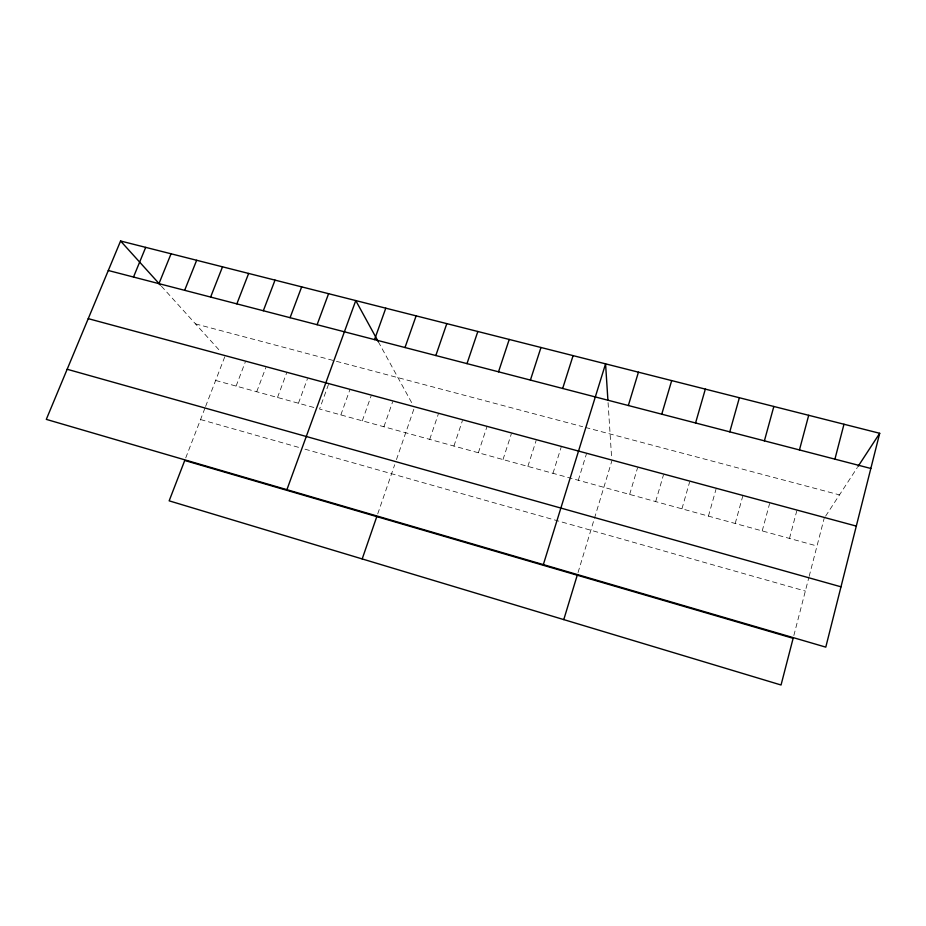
<?xml version="1.0" encoding="UTF-8"?>
<svg xmlns="http://www.w3.org/2000/svg" width="926" height="926" viewBox="0 0 926 926"><rect width="100%" height="100%" fill="white"/><g stroke="black" fill="none" stroke-linecap="round" stroke-linejoin="round"><path stroke-width="0.69" stroke-dasharray="4.63 3.47" d="M793.848 635.525L808.792 577.755M809.139 576.423L824.152 518.363M789.484 538.423L796.742 510.955M762.214 530.922L769.587 503.617M735.209 523.479L742.687 496.348M708.448 516.118L716.029 489.148M681.941 508.814L689.615 482.006M655.666 501.579L663.456 474.934M629.645 494.415L637.528 467.931M578.032 572.546L611.831 460.986M578.299 480.281L586.366 454.11M552.972 473.313L561.133 447.281M527.878 466.403L536.131 440.533M503.003 459.551L511.349 433.831M478.36 452.768L486.787 427.199M453.925 446.043L462.433 420.612M429.71 439.375L438.311 414.096M377.715 513.918L394.684 464.725M396.455 459.585L414.385 407.625M383.92 426.77L392.659 401.757M362.298 420.809L371.106 395.934M340.837 414.906L349.727 390.159M328.51 384.417L319.563 409.049L817.01 546.004M298.45 403.238L307.467 378.734M277.499 397.474L286.585 373.097M256.722 391.756L265.878 367.495M236.107 386.073L245.321 361.939M185.732 457.907L205.097 407.776M205.595 406.468L224.914 356.429M825.598 516.152L857.383 467.468M195.513 323.892L582.674 426.701M585.417 427.43L839.477 494.889M215.642 380.447L316.923 408.32M200.548 419.547L299.677 447.663M304.978 449.168L805.354 591.066M161.367 286.122L220.562 351.602M378.294 341.706L412.44 404.083M608.069 402.636L611.669 458.439"/><path stroke-width="1.39" d="M879.7 433.287L825.784 647.135L46.3 419.374L120.577 241.003L879.7 433.287L858.089 466.38M834.916 459.157L843.98 424.247M799.451 449.943L808.699 415.299M764.401 440.845L773.835 406.468M729.781 431.852L739.376 397.752M695.565 422.974L705.334 389.128M661.754 414.188L671.686 380.598M628.337 405.519L638.442 372.183M563.784 619.598L577.234 575.208M543.342 564.605L605.569 363.849L607.907 400.136M562.672 388.469L573.09 355.63M530.413 380.088L540.969 347.493M498.524 371.812L509.231 339.448M466.993 363.629L477.839 331.496M362.193 558.934L376.789 516.615M435.833 355.526L446.807 323.637M405.009 347.528L416.121 315.87M374.544 339.622L385.783 308.184M286.91 489.68L355.769 300.58L378.294 341.706M317.109 324.702L328.591 293.692M290.081 317.687L301.668 286.875M263.331 310.742L275.022 280.127M236.848 303.867L248.643 273.448M210.619 297.061L222.518 266.827M184.656 290.313L196.659 260.275M158.959 283.645L171.055 253.793M133.506 277.036L145.695 247.369M108.296 270.496L870.834 468.475M88.248 318.648L856.307 526.095M67.17 369.266L840.993 586.818M120.577 241.003L160.429 285.092M793.131 638.315L781.046 684.997L169.157 500.839L184.737 460.477L793.131 638.315"/></g></svg>
